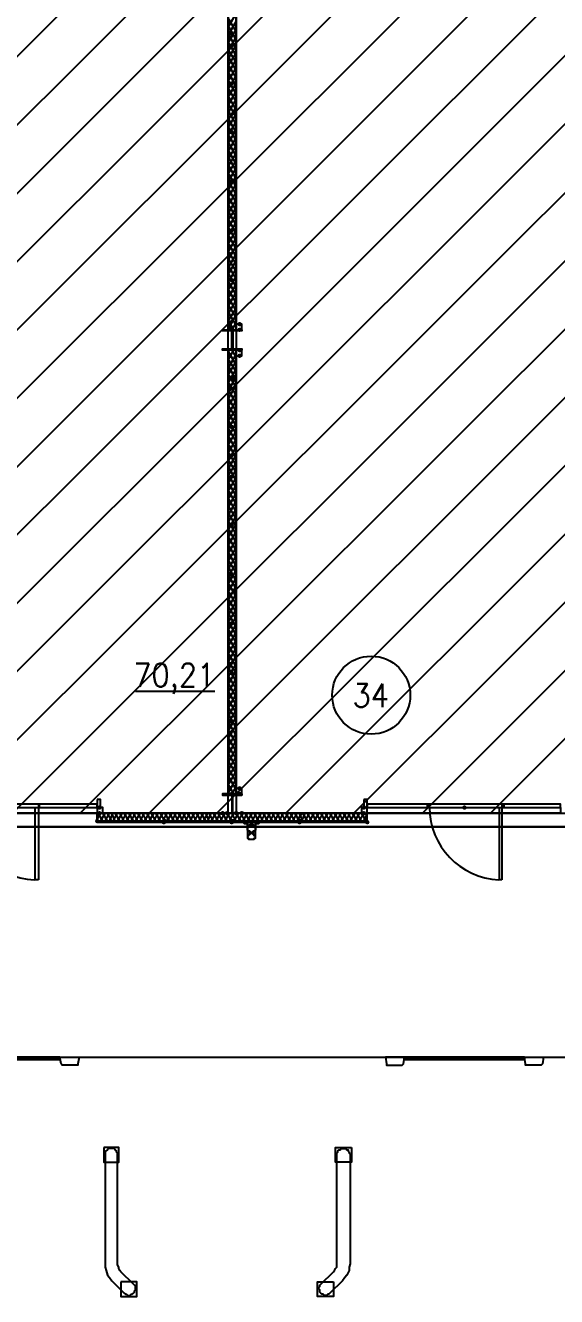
# Model space of a CAD drawing. Header units: millimetres. Extents: x 0 to 420, y 0 to 297.
# Drawn here: x 335.98 to 355.88, y 100.33 to 147.98 of the extents above; entities that cross this region are included whole.
import ezdxf

# ---------------------------------------------------------------- set-up
doc = ezdxf.new("R2010")
doc.units = ezdxf.units.MM
doc.layers.get('0').update_dxf_attribs({"linetype": 'CONTINUOUS'})
doc.styles.get("Standard").update_dxf_attribs({"font": 'STANDARD'})

msp = doc.modelspace()

# ---------------------------------------------------------------- hatches: boundary and pattern name
at = {"true_color": 0x000007}
for points in [[(343.789, 147.658667), (343.764129, 147.598871), (343.704333, 147.574), (343.644537, 147.598871), (343.619667, 147.658667), (343.644537, 147.718462), (343.704333, 147.743333), (343.764129, 147.718463)], [(343.789, 145.796), (343.764129, 145.736204), (343.704333, 145.711333), (343.644537, 145.736204), (343.619667, 145.796), (343.644537, 145.855796), (343.704333, 145.880667), (343.764129, 145.855796)], [(343.789, 143.975667), (343.764129, 143.915871), (343.704333, 143.891), (343.644537, 143.915871), (343.619667, 143.975667), (343.644537, 144.035462), (343.704333, 144.060333), (343.764129, 144.035463)], [(343.789, 142.113), (343.764129, 142.053204), (343.704333, 142.028333), (343.644537, 142.053204), (343.619667, 142.113), (343.644537, 142.172796), (343.704333, 142.197667), (343.764129, 142.172796)], [(343.789, 140.292667), (343.764129, 140.232871), (343.704333, 140.208), (343.644537, 140.232871), (343.619667, 140.292667), (343.644537, 140.352462), (343.704333, 140.377333), (343.764129, 140.352463)], [(343.789, 138.43), (343.764129, 138.370204), (343.704333, 138.345333), (343.644537, 138.370204), (343.619667, 138.43), (343.644537, 138.489796), (343.704333, 138.514667), (343.764129, 138.489796)], [(344.085333, 136.779), (344.060462, 136.719204), (344.000667, 136.694333), (343.940871, 136.719204), (343.916, 136.779), (343.940871, 136.838796), (344.000667, 136.863667), (344.060462, 136.838796)], [(343.789, 136.609667), (343.764129, 136.549871), (343.704333, 136.525), (343.644537, 136.549871), (343.619667, 136.609667), (343.644537, 136.669462), (343.704333, 136.694333), (343.764129, 136.669463)], [(344.085333, 136.567333), (344.060462, 136.507537), (344.000667, 136.482667), (343.940871, 136.507537), (343.916, 136.567333), (343.940871, 136.627129), (344.000667, 136.652), (344.060462, 136.627129)], [(344.085333, 135.805333), (344.060462, 135.745537), (344.000667, 135.720667), (343.940871, 135.745537), (343.916, 135.805333), (343.940871, 135.865129), (344.000667, 135.89), (344.060462, 135.865129)], [(344.085333, 135.593667), (344.060462, 135.533871), (344.000667, 135.509), (343.940871, 135.533871), (343.916, 135.593667), (343.940871, 135.653462), (344.000667, 135.678333), (344.060462, 135.653463)], [(343.789, 134.747), (343.764129, 134.687204), (343.704333, 134.662333), (343.644537, 134.687204), (343.619667, 134.747), (343.644537, 134.806796), (343.704333, 134.831667), (343.764129, 134.806796)], [(343.789, 132.926667), (343.764129, 132.866871), (343.704333, 132.842), (343.644537, 132.866871), (343.619667, 132.926667), (343.644537, 132.986462), (343.704333, 133.011333), (343.764129, 132.986463)], [(343.789, 131.064), (343.764129, 131.004204), (343.704333, 130.979333), (343.644537, 131.004204), (343.619667, 131.064), (343.644537, 131.123796), (343.704333, 131.148667), (343.764129, 131.123796)], [(343.789, 129.243667), (343.764129, 129.183871), (343.704333, 129.159), (343.644537, 129.183871), (343.619667, 129.243667), (343.644537, 129.303462), (343.704333, 129.328333), (343.764129, 129.303463)], [(343.789, 127.381), (343.764129, 127.321204), (343.704333, 127.296333), (343.644537, 127.321204), (343.619667, 127.381), (343.644537, 127.440796), (343.704333, 127.465667), (343.764129, 127.440796)], [(343.789, 125.560667), (343.764129, 125.500871), (343.704333, 125.476), (343.644537, 125.500871), (343.619667, 125.560667), (343.644537, 125.620462), (343.704333, 125.645333), (343.764129, 125.620463)], [(343.789, 123.698), (343.764129, 123.638204), (343.704333, 123.613333), (343.644537, 123.638204), (343.619667, 123.698), (343.644537, 123.757796), (343.704333, 123.782667), (343.764129, 123.757796)], [(343.789, 121.877667), (343.764129, 121.817871), (343.704333, 121.793), (343.644537, 121.817871), (343.619667, 121.877667), (343.644537, 121.937462), (343.704333, 121.962333), (343.764129, 121.937463)], [(343.789, 119.168333), (343.764129, 119.108538), (343.704333, 119.083667), (343.644537, 119.108538), (343.619667, 119.168333), (343.644537, 119.228129), (343.704333, 119.253), (343.764129, 119.228129)], [(344.085333, 119.38), (344.060462, 119.320204), (344.000667, 119.295333), (343.940871, 119.320204), (343.916, 119.38), (343.940871, 119.439796), (344.000667, 119.464667), (344.060462, 119.439796)], [(344.085333, 119.168333), (344.060462, 119.108538), (344.000667, 119.083667), (343.940871, 119.108538), (343.916, 119.168333), (343.940871, 119.228129), (344.000667, 119.253), (344.060462, 119.228129)], [(338.836, 118.660333), (338.811129, 118.600538), (338.751333, 118.575667), (338.691537, 118.600538), (338.666667, 118.660333), (338.691537, 118.720129), (338.751333, 118.745), (338.811129, 118.720129)], [(348.742, 118.660333), (348.717129, 118.600538), (348.657333, 118.575667), (348.597538, 118.600538), (348.572667, 118.660333), (348.597537, 118.720129), (348.657333, 118.745), (348.717129, 118.720129)], [(352.509667, 118.660333), (352.484796, 118.600538), (352.425, 118.575667), (352.365204, 118.600538), (352.340333, 118.660333), (352.365204, 118.720129), (352.425, 118.745), (352.484796, 118.720129)], [(352.509667, 118.660333), (352.484796, 118.600538), (352.425, 118.575667), (352.365204, 118.600538), (352.340333, 118.660333), (352.365204, 118.720129), (352.425, 118.745), (352.484796, 118.720129)], [(338.836, 118.448667), (338.811129, 118.388871), (338.751333, 118.364), (338.691537, 118.388871), (338.666667, 118.448667), (338.691537, 118.508462), (338.751333, 118.533333), (338.811129, 118.508463)], [(343.450333, 118.448667), (343.425462, 118.388871), (343.365667, 118.364), (343.305871, 118.388871), (343.281, 118.448667), (343.305871, 118.508462), (343.365667, 118.533333), (343.425462, 118.508463)], [(343.619667, 118.448667), (343.594796, 118.388871), (343.535, 118.364), (343.475204, 118.388871), (343.450333, 118.448667), (343.475204, 118.508462), (343.535, 118.533333), (343.594796, 118.508463)], [(343.958333, 118.448667), (343.933463, 118.388871), (343.873667, 118.364), (343.813871, 118.388871), (343.789, 118.448667), (343.813871, 118.508462), (343.873667, 118.533333), (343.933462, 118.508463)], [(344.17, 118.448667), (344.145129, 118.388871), (344.085333, 118.364), (344.025538, 118.388871), (344.000667, 118.448667), (344.025537, 118.508462), (344.085333, 118.533333), (344.145129, 118.508463)], [(348.742, 118.448667), (348.717129, 118.388871), (348.657333, 118.364), (348.597538, 118.388871), (348.572667, 118.448667), (348.597537, 118.508462), (348.657333, 118.533333), (348.717129, 118.508463)]]:
    msp.add_hatch(color=0, dxfattribs=at).paths.add_polyline_path(points, flags=0)
at = {"true_color": 0x0000fe}
for points in [[(338.751333, 118.152333), (338.726462, 118.092537), (338.666667, 118.067667), (338.606871, 118.092537), (338.582, 118.152333), (338.606871, 118.212129), (338.666667, 118.237), (338.726462, 118.212129)], [(341.249, 118.11), (341.224129, 118.050204), (341.164333, 118.025333), (341.104537, 118.050204), (341.079667, 118.11), (341.104537, 118.169796), (341.164333, 118.194667), (341.224129, 118.169796)], [(341.291333, 118.152333), (341.266462, 118.092537), (341.206667, 118.067667), (341.146871, 118.092537), (341.122, 118.152333), (341.146871, 118.212129), (341.206667, 118.237), (341.266462, 118.212129)], [(343.789, 118.11), (343.764129, 118.050204), (343.704333, 118.025333), (343.644537, 118.050204), (343.619667, 118.11), (343.644537, 118.169796), (343.704333, 118.194667), (343.764129, 118.169796)], [(343.789, 118.11), (343.764129, 118.050204), (343.704333, 118.025333), (343.644537, 118.050204), (343.619667, 118.11), (343.644537, 118.169796), (343.704333, 118.194667), (343.764129, 118.169796)], [(343.831333, 118.152333), (343.806462, 118.092537), (343.746667, 118.067667), (343.686871, 118.092537), (343.662, 118.152333), (343.686871, 118.212129), (343.746667, 118.237), (343.806462, 118.212129)], [(343.831333, 118.152333), (343.806462, 118.092537), (343.746667, 118.067667), (343.686871, 118.092537), (343.662, 118.152333), (343.686871, 118.212129), (343.746667, 118.237), (343.806462, 118.212129)], [(346.329, 118.11), (346.304129, 118.050204), (346.244333, 118.025333), (346.184537, 118.050204), (346.159667, 118.11), (346.184537, 118.169796), (346.244333, 118.194667), (346.304129, 118.169796)], [(346.371333, 118.152333), (346.346462, 118.092537), (346.286667, 118.067667), (346.226871, 118.092537), (346.202, 118.152333), (346.226871, 118.212129), (346.286667, 118.237), (346.346462, 118.212129)], [(348.869, 118.11), (348.844129, 118.050204), (348.784333, 118.025333), (348.724538, 118.050204), (348.699667, 118.11), (348.724537, 118.169796), (348.784333, 118.194667), (348.844129, 118.169796)]]:
    msp.add_hatch(color=0, dxfattribs=at).paths.add_polyline_path(points, flags=0)
at = {"true_color": 0x000007}
h = msp.add_hatch(color=0, dxfattribs=at)
h.paths.add_polyline_path([(343.704333, 118.152333), (338.666667, 118.152333), (343.704333, 118.11)], flags=0)
h.paths.add_polyline_path([(338.666667, 118.152333), (343.704333, 118.11), (338.666667, 118.11)], flags=0)
h = msp.add_hatch(color=0, dxfattribs=at)
h.paths.add_polyline_path([(348.784333, 118.152333), (343.746667, 118.152333), (348.784333, 118.11)], flags=0)
h.paths.add_polyline_path([(343.746667, 118.152333), (348.784333, 118.11), (343.746667, 118.11)], flags=0)
at = {"true_color": 0x0000fc}
h = msp.add_hatch(color=0, dxfattribs=at)
h.paths.add_polyline_path([(337.269667, 109.304667), (332.782333, 109.304667), (337.269667, 109.22)], flags=0)
h.paths.add_polyline_path([(332.782333, 109.304667), (337.269667, 109.22), (332.782333, 109.22)], flags=0)
h = msp.add_hatch(color=0, dxfattribs=at)
h.paths.add_polyline_path([(354.668667, 109.304667), (350.181333, 109.304667), (354.668667, 109.22)], flags=0)
h.paths.add_polyline_path([(350.181333, 109.304667), (354.668667, 109.22), (350.181333, 109.22)], flags=0)

# ---------------------------------------------------------------- linework, layer by layer
at = {"color": 0, "true_color": 0x000007}
for points in [[(105.156, 117.940667), (390.990667, 117.940667), (390.990667, 235.627333), (105.156, 235.627333)], [(326.474667, 118.448667), (343.577333, 118.448667), (343.577333, 152.908), (343.323333, 152.908), (330.157667, 152.908), (326.474667, 152.908)], [(343.873667, 152.908), (343.873667, 118.448667), (360.976333, 118.448667), (360.976333, 152.908), (360.722333, 152.908), (347.556667, 152.908)], [(344.085333, 136.779), (343.873667, 136.779), (343.873667, 136.567333), (344.085333, 136.567333), (344.085333, 136.779), (343.873667, 136.779), (343.873667, 136.567333), (344.085333, 136.567333)], [(344.085333, 135.805333), (343.365667, 135.805333), (343.365667, 135.847667), (343.704333, 135.847667), (343.704333, 136.525), (343.365667, 136.525), (343.365667, 136.567333), (344.085333, 136.567333), (344.085333, 136.525), (343.746667, 136.525), (343.746667, 135.847667), (344.085333, 135.847667)], [(343.577333, 135.805333), (343.577333, 119.168333), (343.873667, 119.168333), (343.873667, 135.805333)], [(344.085333, 135.805333), (343.873667, 135.805333), (343.873667, 135.593667), (344.085333, 135.593667), (344.085333, 135.805333), (343.873667, 135.805333), (343.873667, 135.593667), (344.085333, 135.593667)], [(344.085333, 119.168333), (343.365667, 119.168333), (343.365667, 119.126), (343.704333, 119.126), (343.704333, 118.448667), (343.365667, 118.448667), (344.085333, 118.448667), (343.746667, 118.448667), (343.746667, 119.126), (344.085333, 119.126)], [(344.085333, 119.38), (343.873667, 119.38), (343.873667, 119.168333), (344.085333, 119.168333), (344.085333, 119.38), (343.873667, 119.38), (343.873667, 119.168333), (344.085333, 119.168333)], [(331.385333, 118.660333), (338.666667, 118.660333), (338.666667, 118.787333), (331.385333, 118.787333)], [(336.465333, 115.951), (336.338333, 115.951), (336.338333, 118.660333), (336.465333, 118.660333)], [(336.465333, 118.660333), (336.507667, 118.660333), (336.507667, 118.787333), (336.465333, 118.787333)], [(338.666667, 118.956667), (338.666667, 118.660333), (338.793667, 118.660333), (338.793667, 118.956667)], [(338.878333, 118.660333), (338.666667, 118.660333), (338.666667, 118.448667), (338.878333, 118.448667), (338.878333, 118.660333), (338.666667, 118.660333), (338.666667, 118.448667), (338.878333, 118.448667)], [(348.784333, 118.660333), (348.572667, 118.660333), (348.572667, 118.448667), (348.784333, 118.448667), (348.784333, 118.660333), (348.572667, 118.660333), (348.572667, 118.448667), (348.784333, 118.448667)], [(348.657333, 118.956667), (348.657333, 118.660333), (348.784333, 118.660333), (348.784333, 118.956667)], [(348.784333, 118.660333), (356.023333, 118.660333), (356.023333, 118.787333), (348.784333, 118.787333)], [(351.028, 118.660333), (351.112667, 118.660333), (351.112667, 118.787333), (351.028, 118.787333)], [(353.822, 115.951), (353.737333, 115.951), (353.737333, 118.660333), (353.822, 118.660333)], [(353.822, 118.660333), (353.906667, 118.660333), (353.906667, 118.787333), (353.822, 118.787333)], [(117.263333, 109.304667), (378.883333, 109.304667), (378.883333, 117.940667), (117.263333, 117.940667)], [(343.704333, 118.152333), (338.666667, 118.152333), (343.704333, 118.11)], [(338.666667, 118.152333), (343.704333, 118.11), (338.666667, 118.11)], [(338.666667, 118.11), (343.704333, 118.11), (343.704333, 118.152333), (338.666667, 118.152333)], [(338.666667, 118.11), (343.704333, 118.11), (343.704333, 118.152333), (338.666667, 118.152333)], [(348.784333, 118.152333), (343.746667, 118.152333), (348.784333, 118.11)], [(343.746667, 118.152333), (348.784333, 118.11), (343.746667, 118.11)], [(348.784333, 118.152333), (343.746667, 118.152333), (343.746667, 118.11), (348.784333, 118.11)], [(348.784333, 118.152333), (343.746667, 118.152333), (343.746667, 118.11), (348.784333, 118.11)], [(344.17, 118.11), (344.17, 118.067667), (344.297, 118.067667), (344.297, 117.856), (344.297, 117.813667), (344.339333, 117.771333), (344.381667, 117.771333), (344.381667, 117.729), (344.424, 117.729), (344.466333, 117.729), (344.508667, 117.729), (344.508667, 117.771333), (344.551, 117.771333), (344.593333, 117.813667), (344.593333, 117.856), (344.593333, 118.067667), (344.720333, 118.067667), (344.720333, 118.11), (344.593333, 118.11), (344.593333, 117.856), (344.593333, 117.813667), (344.551, 117.771333), (344.508667, 117.771333), (344.508667, 117.729), (344.466333, 117.729), (344.424, 117.729), (344.381667, 117.729), (344.381667, 117.771333), (344.339333, 117.771333), (344.297, 117.813667), (344.297, 117.856), (344.297, 118.11), (344.17, 118.11), (344.17, 118.067667), (344.297, 118.067667), (344.297, 117.856), (344.297, 117.813667), (344.339333, 117.771333), (344.381667, 117.771333), (344.381667, 117.729), (344.424, 117.729), (344.466333, 117.729), (344.508667, 117.729), (344.508667, 117.771333), (344.551, 117.771333), (344.593333, 117.813667), (344.593333, 117.856), (344.593333, 118.067667), (344.720333, 118.067667), (344.720333, 118.11), (344.593333, 118.11), (344.593333, 117.856), (344.593333, 117.813667), (344.551, 117.771333), (344.508667, 117.771333), (344.508667, 117.729), (344.466333, 117.729), (344.424, 117.729), (344.381667, 117.729), (344.381667, 117.771333), (344.339333, 117.771333), (344.297, 117.813667), (344.297, 117.856), (344.297, 118.11), (344.17, 118.11), (344.297, 118.11), (344.297, 117.856), (344.297, 117.813667), (344.339333, 117.771333), (344.381667, 117.771333), (344.381667, 117.729), (344.424, 117.729), (344.466333, 117.729), (344.508667, 117.729), (344.508667, 117.771333), (344.551, 117.771333), (344.593333, 117.813667), (344.593333, 117.856), (344.593333, 118.11), (344.720333, 118.11), (344.720333, 118.067667), (344.593333, 118.067667), (344.593333, 117.856), (344.593333, 117.813667), (344.551, 117.771333), (344.508667, 117.771333), (344.508667, 117.729), (344.466333, 117.729), (344.424, 117.729), (344.381667, 117.729), (344.381667, 117.771333), (344.339333, 117.771333), (344.297, 117.813667), (344.297, 117.856), (344.297, 118.067667), (344.17, 118.067667)], [(344.297, 117.856), (344.297, 117.898333), (344.297, 117.940667), (344.339333, 117.983), (344.381667, 117.983), (344.381667, 118.025333), (344.424, 118.025333), (344.466333, 118.025333), (344.508667, 118.025333), (344.508667, 117.983), (344.551, 117.983), (344.593333, 117.940667), (344.593333, 117.898333), (344.593333, 117.856), (344.593333, 117.813667), (344.551, 117.771333), (344.508667, 117.771333), (344.508667, 117.729), (344.466333, 117.729), (344.424, 117.729), (344.381667, 117.729), (344.381667, 117.771333), (344.339333, 117.771333), (344.297, 117.813667), (344.297, 117.856), (344.297, 117.813667), (344.339333, 117.771333), (344.381667, 117.771333), (344.381667, 117.729), (344.424, 117.729), (344.466333, 117.729), (344.508667, 117.729), (344.508667, 117.771333), (344.551, 117.771333), (344.593333, 117.813667), (344.593333, 117.856), (344.593333, 117.898333), (344.593333, 117.940667), (344.551, 117.983), (344.508667, 117.983), (344.508667, 118.025333), (344.466333, 118.025333), (344.424, 118.025333), (344.381667, 118.025333), (344.381667, 117.983), (344.339333, 117.983), (344.297, 117.940667), (344.297, 117.898333)], [(344.593333, 117.856), (344.593333, 117.898333), (344.593333, 117.940667), (344.551, 117.983), (344.508667, 117.983), (344.508667, 118.025333), (344.466333, 118.025333), (344.424, 118.025333), (344.381667, 118.025333), (344.381667, 117.983), (344.339333, 117.983), (344.297, 117.940667), (344.297, 117.898333), (344.297, 117.856), (344.297, 117.813667), (344.339333, 117.771333), (344.381667, 117.771333), (344.381667, 117.729), (344.424, 117.729), (344.466333, 117.729), (344.508667, 117.729), (344.508667, 117.771333), (344.551, 117.771333), (344.593333, 117.813667)], [(344.297, 117.559667), (344.297, 117.517333), (344.339333, 117.517333), (344.339333, 117.475), (344.381667, 117.475), (344.424, 117.475), (344.466333, 117.475), (344.508667, 117.475), (344.551, 117.475), (344.551, 117.517333), (344.593333, 117.517333), (344.593333, 117.559667), (344.593333, 117.602), (344.551, 117.602), (344.551, 117.644333), (344.508667, 117.644333), (344.508667, 117.686667), (344.466333, 117.686667), (344.424, 117.686667), (344.381667, 117.686667), (344.381667, 117.644333), (344.339333, 117.644333), (344.339333, 117.602), (344.297, 117.602)], [(337.269667, 109.22), (332.782333, 109.22), (332.782333, 109.304667), (337.269667, 109.304667)], [(335.534, 109.22), (334.941333, 109.22), (335.534, 109.22), (336.380667, 109.22)], [(336.126667, 109.22), (335.534, 109.22), (336.126667, 109.22), (336.973333, 109.22), (336.126667, 109.22), (335.534, 109.22), (336.126667, 109.22), (336.973333, 109.22)], [(336.677, 109.22), (336.126667, 109.22), (336.677, 109.22), (337.269667, 109.22)], [(337.269667, 109.22), (336.677, 109.22)], [(337.989333, 109.304667), (337.947, 109.050667), (337.947, 109.008333), (337.354333, 109.008333), (337.312, 109.050667), (337.269667, 109.304667)], [(349.461667, 109.304667), (349.504, 109.050667), (349.504, 109.008333), (350.096667, 109.008333), (350.139, 109.050667), (350.181333, 109.304667)], [(354.668667, 109.22), (350.181333, 109.22), (350.181333, 109.304667), (354.668667, 109.304667)], [(350.604667, 109.22), (350.181333, 109.22), (350.604667, 109.22), (351.493667, 109.22)], [(350.181333, 109.22), (350.308333, 109.22), (350.181333, 109.22), (350.901, 109.22)], [(351.197333, 109.22), (350.604667, 109.22), (351.197333, 109.22), (352.044, 109.22)], [(351.747667, 109.22), (351.197333, 109.22), (351.747667, 109.22), (352.636667, 109.22)], [(352.340333, 109.22), (351.747667, 109.22), (352.340333, 109.22), (353.229333, 109.22)], [(352.933, 109.22), (352.340333, 109.22), (352.933, 109.22), (353.779667, 109.22)], [(353.483333, 109.22), (352.933, 109.22), (353.483333, 109.22), (354.372333, 109.22), (353.483333, 109.22), (352.933, 109.22), (353.483333, 109.22), (354.372333, 109.22)], [(354.076, 109.22), (353.483333, 109.22), (354.076, 109.22), (354.668667, 109.22)], [(354.668667, 109.22), (354.076, 109.22)], [(355.388333, 109.304667), (355.346, 109.050667), (355.303667, 109.008333), (354.711, 109.008333), (354.711, 109.050667), (354.668667, 109.304667)], [(338.920667, 105.918), (338.920667, 105.367667), (339.471, 105.367667), (339.471, 105.918)], [(338.963, 105.621667), (338.963, 101.557667), (338.963, 101.430667), (339.005333, 101.303667), (339.047667, 101.134333), (339.132333, 101.049667), (339.217, 100.922667), (339.682667, 100.457), (339.725, 100.414667), (339.767333, 100.414667), (339.809667, 100.372333), (339.852, 100.372333), (339.894333, 100.372333), (339.936667, 100.414667), (339.979, 100.414667), (340.021333, 100.457), (340.063667, 100.499333), (340.063667, 100.541667), (340.106, 100.584), (340.106, 100.626333), (340.106, 100.668667), (340.106, 100.711), (340.063667, 100.753333), (340.021333, 100.795667), (339.555667, 101.261333), (339.513333, 101.303667), (339.471, 101.388333), (339.471, 101.430667), (339.428667, 101.515333), (339.428667, 101.557667), (339.428667, 105.621667), (339.428667, 105.664), (339.428667, 105.706333), (339.386333, 105.748667), (339.386333, 105.791), (339.344, 105.833333), (339.301667, 105.875667), (339.259333, 105.875667), (339.217, 105.875667), (339.174667, 105.875667), (339.132333, 105.875667), (339.09, 105.875667), (339.047667, 105.833333), (339.005333, 105.791), (338.963, 105.748667), (338.963, 105.706333), (338.963, 105.664)], [(348.149333, 105.621667), (348.149333, 101.557667), (348.107, 101.430667), (348.107, 101.303667), (348.022333, 101.134333), (347.937667, 101.049667), (347.853, 100.922667), (347.387333, 100.457), (347.345, 100.414667), (347.302667, 100.414667), (347.260333, 100.372333), (347.218, 100.372333), (347.175667, 100.372333), (347.133333, 100.414667), (347.091, 100.414667), (347.048667, 100.457), (347.006333, 100.499333), (347.006333, 100.541667), (347.006333, 100.584), (346.964, 100.626333), (346.964, 100.668667), (347.006333, 100.711), (347.006333, 100.753333), (347.048667, 100.795667), (347.514333, 101.261333), (347.556667, 101.303667), (347.599, 101.388333), (347.641333, 101.430667), (347.641333, 101.515333), (347.641333, 101.557667), (347.641333, 105.621667), (347.641333, 105.664), (347.641333, 105.706333), (347.683667, 105.748667), (347.683667, 105.791), (347.726, 105.833333), (347.768333, 105.833333), (347.810667, 105.875667), (347.853, 105.875667), (347.895333, 105.875667), (347.937667, 105.875667), (347.98, 105.875667), (348.022333, 105.833333), (348.064667, 105.833333), (348.064667, 105.791), (348.107, 105.748667), (348.107, 105.706333), (348.149333, 105.664)], [(348.191667, 105.918), (348.191667, 105.367667), (347.599, 105.367667), (347.599, 105.918)], [(339.555667, 100.880333), (339.555667, 100.33), (340.148333, 100.33), (340.148333, 100.880333)], [(347.514333, 100.880333), (347.514333, 100.33), (346.921667, 100.33), (346.921667, 100.880333)]]:
    msp.add_lwpolyline(points, close=True, dxfattribs=at)
at = {"color": 0, "true_color": 0x000004}
for points in [[(307.297667, 118.448666), (353.229334, 164.380333)], [(309.837667, 118.448666), (355.811667, 164.380333)], [(312.42, 118.448666), (358.351667, 164.380333)], [(314.96, 118.448666), (360.934, 164.380333)], [(317.542334, 118.448666), (363.474, 164.380333)], [(320.082334, 118.448666), (366.056334, 164.380333)], [(322.664667, 118.448666), (368.596334, 164.380333)], [(325.204667, 118.448666), (371.178667, 164.380333)], [(327.787, 118.448666), (373.718667, 164.380333)], [(330.327, 118.448666), (376.301, 164.380333)], [(332.909334, 118.448666), (377.867334, 163.364333)], [(335.491667, 118.448666), (377.867334, 160.824333)], [(338.031667, 118.448666), (377.867334, 158.241999)], [(340.614, 118.448666), (377.867334, 155.701999)], [(343.154, 118.448666), (377.867334, 153.119666)], [(345.736334, 118.448666), (380.195667, 152.907999)], [(348.276334, 118.448666), (382.778, 152.907999)], [(350.858667, 118.448666), (385.318, 152.907999)], [(353.398667, 118.448666), (387.900333, 152.907999)]]:
    msp.add_lwpolyline(points, dxfattribs=at)
at = {"color": 0, "true_color": 0x000007}
for points in [[(343.577333, 152.908), (343.577333, 136.567333), (343.873667, 136.567333), (343.873667, 152.908)], [(343.577333, 147.912667), (343.873667, 148.420667)], [(343.873667, 147.743333), (343.577333, 148.251333)], [(343.577333, 147.616333), (343.873667, 148.124333)], [(343.873667, 147.447), (343.577333, 147.955)], [(343.577333, 147.32), (343.873667, 147.828)], [(343.873667, 147.150667), (343.577333, 147.658667)], [(343.577333, 147.023667), (343.873667, 147.531667)], [(343.873667, 146.854333), (343.577333, 147.362333)], [(343.577333, 146.727333), (343.873667, 147.235333)], [(343.873667, 146.600333), (343.577333, 147.066)], [(343.577333, 146.473333), (343.873667, 146.939)], [(343.873667, 146.304), (343.577333, 146.812)], [(343.577333, 146.177), (343.873667, 146.685)], [(343.873667, 146.007667), (343.577333, 146.515667)], [(343.577333, 145.880667), (343.873667, 146.388667)], [(343.873667, 145.711333), (343.577333, 146.219333)], [(343.577333, 145.584333), (343.873667, 146.092333)], [(343.873667, 145.415), (343.577333, 145.923)], [(343.577333, 145.288), (343.873667, 145.796)], [(343.873667, 145.118667), (343.577333, 145.626667)], [(343.577333, 144.991667), (343.873667, 145.499667)], [(343.873667, 144.822333), (343.577333, 145.330333)], [(343.577333, 144.695333), (343.873667, 145.203333)], [(343.873667, 144.568333), (343.577333, 145.034)], [(343.577333, 144.441333), (343.873667, 144.907)], [(343.873667, 144.272), (343.577333, 144.78)], [(343.577333, 144.145), (343.873667, 144.653)], [(343.873667, 143.975667), (343.577333, 144.483667)], [(343.577333, 143.848667), (343.873667, 144.356667)], [(343.873667, 143.679333), (343.577333, 144.187333)], [(343.577333, 143.552333), (343.873667, 144.060333)], [(343.873667, 143.383), (343.577333, 143.891)], [(343.577333, 143.256), (343.873667, 143.764)], [(343.873667, 143.086667), (343.577333, 143.594667)], [(343.577333, 142.959667), (343.873667, 143.467667)], [(343.873667, 142.790333), (343.577333, 143.298333)], [(343.577333, 142.705667), (343.873667, 143.171333)], [(343.873667, 142.536333), (343.577333, 143.044333)], [(343.577333, 142.409333), (343.873667, 142.917333)], [(343.873667, 142.24), (343.577333, 142.748)], [(343.577333, 142.113), (343.873667, 142.621)], [(343.873667, 141.943667), (343.577333, 142.451667)], [(343.577333, 141.816667), (343.873667, 142.324667)], [(343.873667, 141.647333), (343.577333, 142.155333)], [(343.577333, 141.520333), (343.873667, 142.028333)], [(343.873667, 141.351), (343.577333, 141.859)], [(343.577333, 141.224), (343.873667, 141.732)], [(343.873667, 141.054667), (343.577333, 141.562667)], [(343.577333, 140.927667), (343.873667, 141.435667)], [(343.873667, 140.800667), (343.577333, 141.266333)], [(343.577333, 140.673667), (343.873667, 141.139333)], [(343.873667, 140.504333), (343.577333, 141.012333)], [(343.577333, 140.377333), (343.873667, 140.885333)], [(343.873667, 140.208), (343.577333, 140.716)], [(343.577333, 140.081), (343.873667, 140.589)], [(343.873667, 139.911667), (343.577333, 140.419667)], [(343.577333, 139.784667), (343.873667, 140.292667)], [(343.873667, 139.615333), (343.577333, 140.123333)], [(343.577333, 139.488333), (343.873667, 139.996333)], [(343.873667, 139.319), (343.577333, 139.827)], [(343.577333, 139.192), (343.873667, 139.7)], [(343.873667, 139.022667), (343.577333, 139.530667)], [(343.577333, 138.895667), (343.873667, 139.403667)], [(343.873667, 138.768667), (343.577333, 139.234333)], [(343.577333, 138.641667), (343.873667, 139.149667)], [(343.873667, 138.472333), (343.577333, 138.980333)], [(343.577333, 138.345333), (343.873667, 138.853333)], [(343.873667, 138.176), (343.577333, 138.684)], [(343.577333, 138.049), (343.873667, 138.557)], [(343.873667, 137.879667), (343.577333, 138.387667)], [(343.577333, 137.752667), (343.873667, 138.260667)], [(343.873667, 137.583333), (343.577333, 138.091333)], [(343.577333, 137.456333), (343.873667, 137.964333)], [(343.873667, 137.287), (343.577333, 137.795)], [(343.577333, 137.16), (343.873667, 137.668)], [(343.873667, 137.033), (343.577333, 137.498667)], [(343.577333, 136.906), (343.873667, 137.371667)], [(343.873667, 136.736667), (343.577333, 137.244667)], [(343.577333, 136.609667), (343.873667, 137.117667)], [(343.789, 136.567333), (343.577333, 136.948333)], [(343.704333, 136.567333), (343.873667, 136.821333)], [(343.365667, 136.525), (343.365667, 136.567333)], [(343.535, 136.525), (343.535, 136.567333)], [(343.619667, 136.567333), (343.577333, 136.652)], [(343.704333, 135.805333), (343.704333, 136.567333)], [(343.873667, 136.525), (343.873667, 136.567333)], [(344.085333, 136.525), (344.085333, 136.567333)], [(343.365667, 135.805333), (343.365667, 135.847667)], [(343.535, 135.805333), (343.535, 135.847667)], [(343.577333, 135.720667), (343.619667, 135.805333)], [(343.577333, 135.424333), (343.789, 135.805333)], [(343.873667, 135.551333), (343.704333, 135.805333)], [(343.873667, 135.805333), (343.873667, 135.847667)], [(344.085333, 135.805333), (344.085333, 135.847667)], [(343.873667, 135.255), (343.577333, 135.763)], [(343.577333, 135.128), (343.873667, 135.636)], [(343.873667, 135.001), (343.577333, 135.466667)], [(343.577333, 134.874), (343.873667, 135.382)], [(343.873667, 134.704667), (343.577333, 135.212667)], [(343.577333, 134.577667), (343.873667, 135.085667)], [(343.873667, 134.408333), (343.577333, 134.916333)], [(343.577333, 134.281333), (343.873667, 134.789333)], [(343.873667, 134.112), (343.577333, 134.62)], [(343.577333, 133.985), (343.873667, 134.493)], [(343.873667, 133.815667), (343.577333, 134.323667)], [(343.577333, 133.688667), (343.873667, 134.196667)], [(343.873667, 133.519333), (343.577333, 134.027333)], [(343.577333, 133.392333), (343.873667, 133.900333)], [(343.873667, 133.265333), (343.577333, 133.731)], [(343.577333, 133.138333), (343.873667, 133.604)], [(343.873667, 132.969), (343.577333, 133.477)], [(343.577333, 132.842), (343.873667, 133.35)], [(343.873667, 132.672667), (343.577333, 133.180667)], [(343.577333, 132.545667), (343.873667, 133.053667)], [(343.873667, 132.376333), (343.577333, 132.884333)], [(343.577333, 132.249333), (343.873667, 132.757333)], [(343.873667, 132.08), (343.577333, 132.588)], [(343.577333, 131.953), (343.873667, 132.461)], [(343.873667, 131.783667), (343.577333, 132.291667)], [(343.577333, 131.656667), (343.873667, 132.164667)], [(343.873667, 131.487333), (343.577333, 131.995333)], [(343.577333, 131.360333), (343.873667, 131.868333)], [(343.873667, 131.233333), (343.577333, 131.699)], [(343.577333, 131.106333), (343.873667, 131.572)], [(343.873667, 130.937), (343.577333, 131.445)], [(343.577333, 130.81), (343.873667, 131.318)], [(343.873667, 130.640667), (343.577333, 131.148667)], [(343.577333, 130.513667), (343.873667, 131.021667)], [(343.873667, 130.344333), (343.577333, 130.852333)], [(343.577333, 130.217333), (343.873667, 130.725333)], [(343.873667, 130.048), (343.577333, 130.556)], [(343.577333, 129.921), (343.873667, 130.429)], [(343.873667, 129.751667), (343.577333, 130.259667)], [(343.577333, 129.624667), (343.873667, 130.132667)], [(343.873667, 129.497667), (343.577333, 129.963333)], [(343.577333, 129.370667), (343.873667, 129.836333)], [(343.873667, 129.201333), (343.577333, 129.709333)], [(343.577333, 129.074333), (343.873667, 129.582333)], [(343.873667, 128.905), (343.577333, 129.413)], [(343.577333, 128.778), (343.873667, 129.286)], [(343.873667, 128.608667), (343.577333, 129.116667)], [(343.577333, 128.481667), (343.873667, 128.989667)], [(343.873667, 128.312333), (343.577333, 128.820333)], [(343.577333, 128.185333), (343.873667, 128.693333)], [(343.873667, 128.016), (343.577333, 128.524)], [(343.577333, 127.889), (343.873667, 128.397)], [(343.873667, 127.719667), (343.577333, 128.227667)], [(343.577333, 127.592667), (343.873667, 128.100667)], [(343.873667, 127.465667), (343.577333, 127.931333)], [(343.577333, 127.338667), (343.873667, 127.804333)], [(343.873667, 127.169333), (343.577333, 127.677333)], [(343.577333, 127.042333), (343.873667, 127.550333)], [(343.873667, 126.873), (343.577333, 127.381)], [(343.577333, 126.746), (343.873667, 127.254)], [(343.873667, 126.576667), (343.577333, 127.084667)], [(343.577333, 126.449667), (343.873667, 126.957667)], [(343.873667, 126.280333), (343.577333, 126.788333)], [(343.577333, 126.153333), (343.873667, 126.661333)], [(343.873667, 125.984), (343.577333, 126.492)], [(343.577333, 125.857), (343.873667, 126.365)], [(343.873667, 125.73), (343.577333, 126.195667)], [(343.577333, 125.603), (343.873667, 126.068667)], [(343.873667, 125.433667), (343.577333, 125.941667)], [(343.577333, 125.306667), (343.873667, 125.814667)], [(343.873667, 125.137333), (343.577333, 125.645333)], [(343.577333, 125.010333), (343.873667, 125.518333)], [(343.873667, 124.841), (343.577333, 125.349)], [(343.577333, 124.714), (343.873667, 125.222)], [(343.873667, 124.544667), (343.577333, 125.052667)], [(343.577333, 124.417667), (343.873667, 124.925667)], [(343.873667, 124.248333), (343.577333, 124.756333)], [(343.577333, 124.121333), (343.873667, 124.629333)], [(343.873667, 123.952), (343.577333, 124.46)], [(343.577333, 123.825), (343.873667, 124.333)], [(343.873667, 123.698), (343.577333, 124.163667)], [(343.577333, 123.571), (343.873667, 124.036667)], [(343.873667, 123.401667), (343.577333, 123.909667)], [(343.577333, 123.274667), (343.873667, 123.782667)], [(343.873667, 123.105333), (343.577333, 123.613333)], [(343.577333, 122.978333), (343.873667, 123.486333)], [(340.106, 123.020667), (343.069333, 123.020667)], [(343.873667, 122.809), (343.577333, 123.317)], [(343.577333, 122.682), (343.873667, 123.19)], [(343.873667, 122.512667), (343.577333, 123.020667)], [(343.577333, 122.385667), (343.873667, 122.893667)], [(343.873667, 122.216333), (343.577333, 122.724333)], [(343.577333, 122.089333), (343.873667, 122.597333)], [(343.873667, 121.962333), (343.577333, 122.428)], [(343.577333, 121.835333), (343.873667, 122.301)], [(343.873667, 121.666), (343.577333, 122.174)], [(343.577333, 121.539), (343.873667, 122.047)], [(343.873667, 121.369667), (343.577333, 121.877667)], [(343.577333, 121.242667), (343.873667, 121.750667)], [(343.873667, 121.073333), (343.577333, 121.581333)], [(343.577333, 120.946333), (343.873667, 121.454333)], [(343.873667, 120.777), (343.577333, 121.285)], [(343.577333, 120.65), (343.873667, 121.158)], [(343.873667, 120.480667), (343.577333, 120.988667)], [(343.577333, 120.353667), (343.873667, 120.861667)], [(343.873667, 120.184333), (343.577333, 120.692333)], [(343.577333, 120.057333), (343.873667, 120.565333)], [(343.873667, 119.930333), (343.577333, 120.396)], [(343.577333, 119.803333), (343.873667, 120.269)], [(343.873667, 119.634), (343.577333, 120.142)], [(343.577333, 119.507), (343.873667, 120.015)], [(343.873667, 119.337667), (343.577333, 119.845667)], [(343.577333, 119.210667), (343.873667, 119.718667)], [(343.365667, 119.168333), (343.365667, 119.126)], [(343.535, 119.168333), (343.535, 119.126)], [(343.789, 119.168333), (343.577333, 119.549333)], [(343.619667, 119.168333), (343.577333, 119.253)], [(343.704333, 119.168333), (343.873667, 119.422333)], [(343.704333, 119.168333), (343.704333, 118.448667)], [(343.873667, 119.168333), (343.873667, 119.126)], [(344.085333, 119.168333), (344.085333, 119.126)], [(333.713688, 118.671289), (333.727845, 118.401895), (333.767472, 118.13985), (333.831354, 117.886424), (333.918275, 117.642888), (334.027018, 117.410509), (334.156367, 117.19056), (334.305107, 116.98431), (334.472021, 116.793028), (334.655892, 116.617985), (334.855506, 116.46045), (335.069645, 116.321694), (335.297094, 116.202987), (335.536637, 116.105597), (335.787056, 116.030797), (336.047137, 115.979854), (336.315664, 115.95404)], [(335.026, 118.660333), (338.666667, 118.660333), (338.666667, 118.533333)], [(348.784333, 118.533333), (348.784333, 118.660333), (352.425, 118.660333)], [(351.112688, 118.671289), (351.126845, 118.401895), (351.166472, 118.13985), (351.230354, 117.886424), (351.317275, 117.642888), (351.426018, 117.410509), (351.555367, 117.19056), (351.704107, 116.98431), (351.871021, 116.793028), (352.054892, 116.617985), (352.254506, 116.46045), (352.468645, 116.321694), (352.696094, 116.202987), (352.935637, 116.105597), (353.186056, 116.030797), (353.446137, 115.979854), (353.714664, 115.95404)], [(352.425, 118.660333), (356.023333, 118.660333), (356.023333, 118.533333)], [(338.666667, 118.533333), (338.666667, 118.448667), (335.026, 118.448667)], [(338.666667, 118.194667), (338.793667, 118.448667)], [(338.666667, 118.152333), (338.666667, 118.448667)], [(338.666667, 118.152333), (338.666667, 118.448667)], [(338.709, 118.152333), (338.666667, 118.237)], [(338.878333, 118.152333), (338.709, 118.448667)], [(338.793667, 118.152333), (338.963, 118.448667)], [(348.657333, 118.448667), (338.793667, 118.448667)], [(339.047667, 118.152333), (338.878333, 118.448667)], [(338.963, 118.152333), (339.132333, 118.448667)], [(339.217, 118.152333), (339.047667, 118.448667)], [(339.132333, 118.152333), (339.259333, 118.448667)], [(339.344, 118.152333), (339.217, 118.448667)], [(339.259333, 118.152333), (339.428667, 118.448667)], [(339.513333, 118.152333), (339.344, 118.448667)], [(339.428667, 118.152333), (339.598, 118.448667)], [(339.682667, 118.152333), (339.513333, 118.448667)], [(339.598, 118.152333), (339.767333, 118.448667)], [(339.852, 118.152333), (339.682667, 118.448667)], [(339.767333, 118.152333), (339.936667, 118.448667)], [(340.021333, 118.152333), (339.852, 118.448667)], [(339.936667, 118.152333), (340.106, 118.448667)], [(340.190667, 118.152333), (340.021333, 118.448667)], [(340.106, 118.152333), (340.275333, 118.448667)], [(340.36, 118.152333), (340.190667, 118.448667)], [(340.275333, 118.152333), (340.444667, 118.448667)], [(340.529333, 118.152333), (340.36, 118.448667)], [(340.444667, 118.152333), (340.614, 118.448667)], [(340.698667, 118.152333), (340.529333, 118.448667)], [(340.614, 118.152333), (340.783333, 118.448667)], [(340.868, 118.152333), (340.698667, 118.448667)], [(340.783333, 118.152333), (340.952667, 118.448667)], [(341.037333, 118.152333), (340.868, 118.448667)], [(340.952667, 118.152333), (341.122, 118.448667)], [(341.206667, 118.152333), (341.037333, 118.448667)], [(341.122, 118.152333), (341.291333, 118.448667)], [(341.376, 118.152333), (341.206667, 118.448667)], [(341.291333, 118.152333), (341.460667, 118.448667)], [(341.545333, 118.152333), (341.376, 118.448667)], [(341.460667, 118.152333), (341.63, 118.448667)], [(341.714667, 118.152333), (341.545333, 118.448667)], [(341.63, 118.152333), (341.799333, 118.448667)], [(341.884, 118.152333), (341.714667, 118.448667)], [(341.799333, 118.152333), (341.968667, 118.448667)], [(342.053333, 118.152333), (341.884, 118.448667)], [(341.968667, 118.152333), (342.138, 118.448667)], [(342.222667, 118.152333), (342.053333, 118.448667)], [(342.138, 118.152333), (342.307333, 118.448667)], [(342.392, 118.152333), (342.222667, 118.448667)], [(342.307333, 118.152333), (342.476667, 118.448667)], [(342.561333, 118.152333), (342.392, 118.448667)], [(342.476667, 118.152333), (342.646, 118.448667)], [(342.730667, 118.152333), (342.561333, 118.448667)], [(342.646, 118.152333), (342.815333, 118.448667)], [(342.857667, 118.152333), (342.730667, 118.448667)], [(342.815333, 118.152333), (342.942333, 118.448667)], [(343.027, 118.152333), (342.857667, 118.448667)], [(342.942333, 118.152333), (343.111667, 118.448667)], [(343.196333, 118.152333), (343.027, 118.448667)], [(343.111667, 118.152333), (343.281, 118.448667)], [(343.365667, 118.152333), (343.196333, 118.448667)], [(343.281, 118.152333), (343.450333, 118.448667)], [(343.535, 118.152333), (343.365667, 118.448667)], [(343.450333, 118.152333), (343.619667, 118.448667)], [(343.704333, 118.152333), (343.535, 118.448667)], [(343.619667, 118.152333), (343.789, 118.448667)], [(343.873667, 118.152333), (343.704333, 118.448667)], [(343.789, 118.152333), (343.958333, 118.448667)], [(344.043, 118.152333), (343.873667, 118.448667)], [(343.958333, 118.152333), (344.127667, 118.448667)], [(344.212333, 118.152333), (344.043, 118.448667)], [(344.127667, 118.152333), (344.297, 118.448667)], [(344.381667, 118.152333), (344.212333, 118.448667)], [(344.297, 118.152333), (344.466333, 118.448667)], [(344.551, 118.152333), (344.381667, 118.448667)], [(344.466333, 118.152333), (344.635667, 118.448667)], [(344.720333, 118.152333), (344.551, 118.448667)], [(344.635667, 118.152333), (344.805, 118.448667)], [(344.889667, 118.152333), (344.720333, 118.448667)], [(344.805, 118.152333), (344.974333, 118.448667)], [(345.059, 118.152333), (344.889667, 118.448667)], [(344.974333, 118.152333), (345.143667, 118.448667)], [(345.228333, 118.152333), (345.059, 118.448667)], [(345.143667, 118.152333), (345.313, 118.448667)], [(345.397667, 118.152333), (345.228333, 118.448667)], [(345.313, 118.152333), (345.482333, 118.448667)], [(345.567, 118.152333), (345.397667, 118.448667)], [(345.482333, 118.152333), (345.651667, 118.448667)], [(345.736333, 118.152333), (345.567, 118.448667)], [(345.651667, 118.152333), (345.821, 118.448667)], [(345.905667, 118.152333), (345.736333, 118.448667)], [(345.821, 118.152333), (345.990333, 118.448667)], [(346.075, 118.152333), (345.905667, 118.448667)], [(345.990333, 118.152333), (346.159667, 118.448667)], [(346.244333, 118.152333), (346.075, 118.448667)], [(346.159667, 118.152333), (346.329, 118.448667)], [(346.371333, 118.152333), (346.244333, 118.448667)], [(346.329, 118.152333), (346.456, 118.448667)], [(346.540667, 118.152333), (346.371333, 118.448667)], [(346.456, 118.152333), (346.625333, 118.448667)], [(346.71, 118.152333), (346.540667, 118.448667)], [(346.625333, 118.152333), (346.794667, 118.448667)], [(346.879333, 118.152333), (346.71, 118.448667)], [(346.794667, 118.152333), (346.964, 118.448667)], [(347.048667, 118.152333), (346.879333, 118.448667)], [(346.964, 118.152333), (347.133333, 118.448667)], [(347.218, 118.152333), (347.048667, 118.448667)], [(347.133333, 118.152333), (347.302667, 118.448667)], [(347.387333, 118.152333), (347.218, 118.448667)], [(347.302667, 118.152333), (347.472, 118.448667)], [(347.556667, 118.152333), (347.387333, 118.448667)], [(347.472, 118.152333), (347.641333, 118.448667)], [(347.726, 118.152333), (347.556667, 118.448667)], [(347.641333, 118.152333), (347.810667, 118.448667)], [(347.895333, 118.152333), (347.726, 118.448667)], [(347.810667, 118.152333), (347.98, 118.448667)], [(348.064667, 118.152333), (347.895333, 118.448667)], [(347.98, 118.152333), (348.149333, 118.448667)], [(348.234, 118.152333), (348.064667, 118.448667)], [(348.149333, 118.152333), (348.318667, 118.448667)], [(348.403333, 118.152333), (348.234, 118.448667)], [(348.318667, 118.152333), (348.488, 118.448667)], [(348.572667, 118.152333), (348.403333, 118.448667)], [(348.488, 118.152333), (348.657333, 118.448667)], [(348.742, 118.152333), (348.572667, 118.448667)], [(348.657333, 118.152333), (348.784333, 118.406333)], [(348.784333, 118.321667), (348.742, 118.448667)], [(352.425, 118.448667), (348.784333, 118.448667), (348.784333, 118.533333)], [(348.784333, 118.152333), (348.784333, 118.448667)], [(348.784333, 118.152333), (348.784333, 118.448667)], [(356.023333, 118.533333), (356.023333, 118.448667), (352.425, 118.448667)], [(338.666667, 118.11), (343.704333, 118.11), (338.666667, 118.11), (343.704333, 118.152333)], [(338.666667, 118.152333), (348.784333, 118.152333)], [(343.746667, 118.152333), (348.784333, 118.152333), (343.746667, 118.11), (348.784333, 118.11)], [(344.297, 117.856), (344.297, 117.559667)], [(344.593333, 117.559667), (344.593333, 117.856)]]:
    msp.add_lwpolyline(points, dxfattribs=at)
at = {"color": 0, "true_color": 0x0000fc}
for points in [[(337.269667, 109.304667), (332.782333, 109.304667), (337.269667, 109.22)], [(332.782333, 109.304667), (337.269667, 109.22), (332.782333, 109.22)], [(354.668667, 109.304667), (350.181333, 109.304667), (354.668667, 109.22)], [(350.181333, 109.304667), (354.668667, 109.22), (350.181333, 109.22)]]:
    msp.add_lwpolyline(points, close=True, dxfattribs=at)
at = {"color": 0, "true_color": 0x000007}
msp.add_circle((348.9325, 122.8725), 1.4605, dxfattribs=at)

# ---------------------------------------------------------------- texts
at = {"color": 0, "true_color": 0x000007, "char_height": 0.872032, "attachment_point": 1}
for s, insert, width in [('70,21', (340.021347, 124.062032), 2.56764984), ('34', (348.234007, 123.300029), 1.16270936)]:
    msp.add_mtext(s, dxfattribs=dict(at, insert=insert, width=width))

doc.saveas('drawing.dxf')
